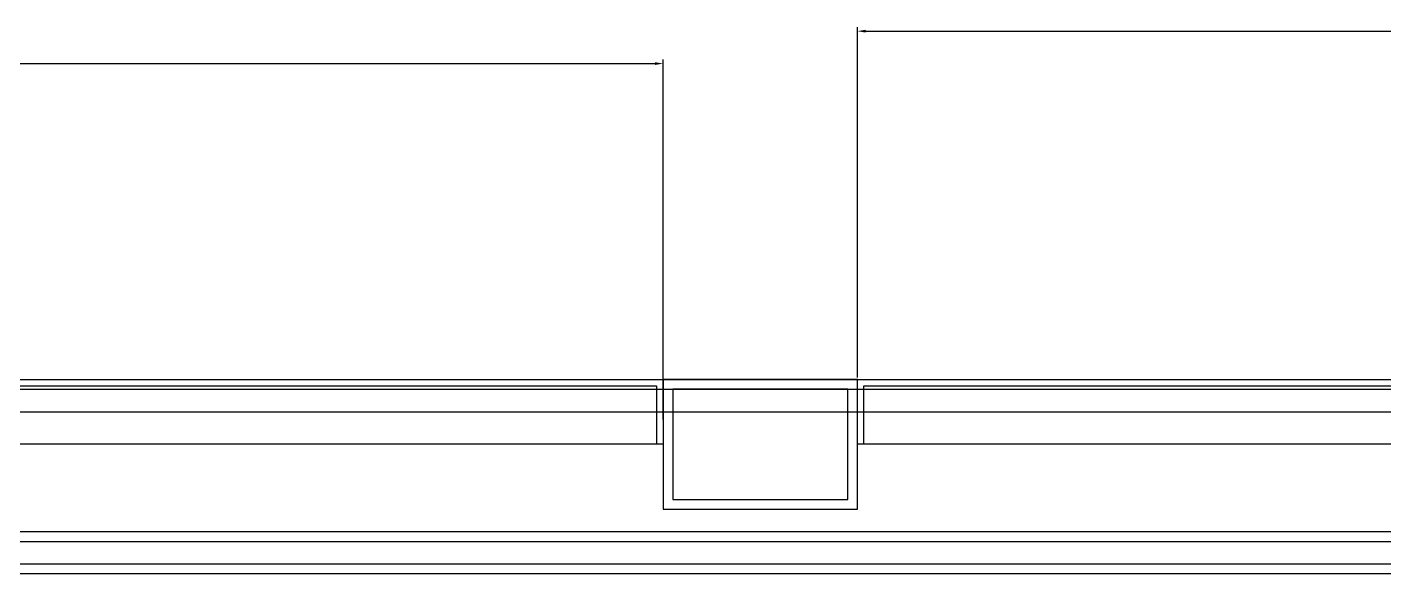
# Model space of a CAD drawing. Extents: x 758840 to 1108724, y -102573 to 143521.
# Drawn here: x 853729.3 to 854148.1, y 120691.3 to 120859.8 of the extents above; entities that cross this region are included whole.
import ezdxf

# ---------------------------------------------------------------- set-up
doc = ezdxf.new("R2010")
doc.units = 0
doc.header["$LTSCALE"] = 1000
doc.header["$MEASUREMENT"] = 0
doc.layers.add('GEN-DC 标注', color=8, linetype='Continuous', lineweight=0)
doc.layers.add('GEN-DC 虚线', color=8, linetype='Continuous')
doc.layers.add('室外柴油发电-2层', color=241, linetype='Continuous')
doc.styles.add('$0$ARCH-DC$0$STANDARD', font='gbenor.shx', dxfattribs={"bigfont": 'gbcbig.shx'})
doc.dimstyles.new('$0$ARCH-DC$0$ISO-25', dxfattribs={"dimtxt": 2.5, "dimasz": 2.5, "dimexe": 1.25, "dimexo": 0.625, "dimtad": 1, "dimtxsty": '$0$ARCH-DC$0$STANDARD', "dimcen": 2.5, "dimadec": 0, "dimazin": 0, "dimtfac": 1, "dimtmove": 0, "dimatfit": 3, "dimfxl": 1, "dimarcsym": 0})

# ---------------------------------------------------------------- blocks, each defined once
blk = doc.blocks.new('*D525')
at = {"layer": 'Defpoints', "color": 0, "transparency": 16777216}
for p in [(8430030.61, -3629408.37), (8428970.61, -3629505.9), (8430030.61, -3629518.9)]:
    blk.add_point(p, dxfattribs=at)
at = {"layer": 'GEN-DC 标注', "color": 0, "lineweight": -2, "transparency": 16777216}
for p, q in [((8428970.61, -3629505.28), (8428970.61, -3629407.12)), ((8428973.11, -3629408.37), (8430028.11, -3629408.37)), ((8430030.61, -3629518.28), (8430030.61, -3629407.12))]:
    blk.add_line(p, q, dxfattribs=at)
at = {"layer": 'GEN-DC 标注', "color": 0, "transparency": 16777216}
for points in [[(8428973.11, -3629407.95), (8428973.11, -3629408.79), (8428970.61, -3629408.37)], [(8430028.11, -3629407.95), (8430028.11, -3629408.79), (8430030.61, -3629408.37)]]:
    blk.add_solid(points, dxfattribs=at)
at = {"layer": 'GEN-DC 标注', "color": 0, "transparency": 16777216, "insert": (8429500.61, -3629406.5), "char_height": 2.5, "attachment_point": 5, "style": '$0$ARCH-DC$0$STANDARD'}
blk.add_mtext('1060', dxfattribs=at)
blk = doc.blocks.new('*D526')
at = {"layer": 'Defpoints', "color": 0, "transparency": 16777216}
for p in [(8431150.61, -3629398.37), (8430090.61, -3629505.9), (8431150.61, -3629505.9)]:
    blk.add_point(p, dxfattribs=at)
at = {"layer": 'GEN-DC 标注', "color": 0, "lineweight": -2, "transparency": 16777216}
for p, q in [((8430090.61, -3629505.28), (8430090.61, -3629397.12)), ((8430093.11, -3629398.37), (8431148.11, -3629398.37)), ((8431150.61, -3629505.28), (8431150.61, -3629397.12))]:
    blk.add_line(p, q, dxfattribs=at)
at = {"layer": 'GEN-DC 标注', "color": 0, "transparency": 16777216}
for points in [[(8430093.11, -3629397.95), (8430093.11, -3629398.79), (8430090.61, -3629398.37)], [(8431148.11, -3629397.95), (8431148.11, -3629398.79), (8431150.61, -3629398.37)]]:
    blk.add_solid(points, dxfattribs=at)
at = {"layer": 'GEN-DC 标注', "color": 0, "transparency": 16777216, "insert": (8430620.61, -3629396.5), "char_height": 2.5, "attachment_point": 5, "style": '$0$ARCH-DC$0$STANDARD'}
blk.add_mtext('1060', dxfattribs=at)
blk = doc.blocks.new('柴发假负载')
at = {"color": 2, "lineweight": 30}
for p, q in [((8428970.612, -3629515.904), (8432270.612, -3629515.904)), ((8432270.612, -3629552.904), (8428970.612, -3629552.904)), ((8428970.612, -3629555.904), (8432270.612, -3629555.904))]:
    blk.add_line(p, q, dxfattribs=at)
blk.add_lwpolyline([(8432270.612, -3629565.904), (8428970.612, -3629565.904), (8428970.612, -3629505.904), (8432270.612, -3629505.904)], close=True)
at = {"color": 3}
for points in [[(8428970.612, -3629505.904), (8430030.612, -3629505.904), (8430030.612, -3629525.904), (8428970.612, -3629525.904)], [(8428972.612, -3629507.904), (8430028.612, -3629507.904), (8430028.612, -3629525.904), (8428972.612, -3629525.904)], [(8430090.612, -3629505.904), (8431150.612, -3629505.904), (8431150.612, -3629525.904), (8430090.612, -3629525.904)], [(8430092.612, -3629507.904), (8431148.612, -3629507.904), (8431148.612, -3629525.904), (8430092.612, -3629525.904)]]:
    blk.add_lwpolyline(points, close=True, dxfattribs=at)
at = {"layer": 'GEN-DC 虚线'}
for p, q in [((8428970.612, -3629508.904), (8432270.612, -3629508.904)), ((8432270.612, -3629562.904), (8428970.612, -3629562.904))]:
    blk.add_line(p, q, dxfattribs=at)
for points in [[(8432270.612, -3629565.904), (8428970.612, -3629565.904), (8428970.612, -3629505.904), (8432270.612, -3629505.904)], [(8430090.612, -3629505.904), (8430030.612, -3629505.904), (8430030.612, -3629545.904), (8430090.612, -3629545.904)], [(8430087.612, -3629508.904), (8430033.612, -3629508.904), (8430033.612, -3629542.904), (8430087.612, -3629542.904)]]:
    blk.add_lwpolyline(points, close=True, dxfattribs=at)
at = {"layer": 'GEN-DC 标注'}
for base, p1, p2, picture, middle in [((8431150.612, -3629398.372), (8430090.612, -3629505.904), (8431150.612, -3629505.904), '*D526', (8430620.612, -3629396.497)), ((8430030.612, -3629408.372), (8428970.612, -3629505.904), (8430030.612, -3629518.904), '*D525', (8429500.612, -3629406.497))]:
    dim = blk.add_linear_dim(base=base, p1=p1, p2=p2, angle=180, dimstyle='$0$ARCH-DC$0$ISO-25', dxfattribs=at)
    dim.commit()
    dim.dimension.update_dxf_attribs({"geometry": picture, "text_midpoint": middle})

msp = doc.modelspace()

# ---------------------------------------------------------------- block references
at = {"layer": '室外柴油发电-2层'}
msp.add_blockref('柴发假负载', (-7576105, 3750256.89), dxfattribs=at)

doc.saveas('drawing.dxf')
